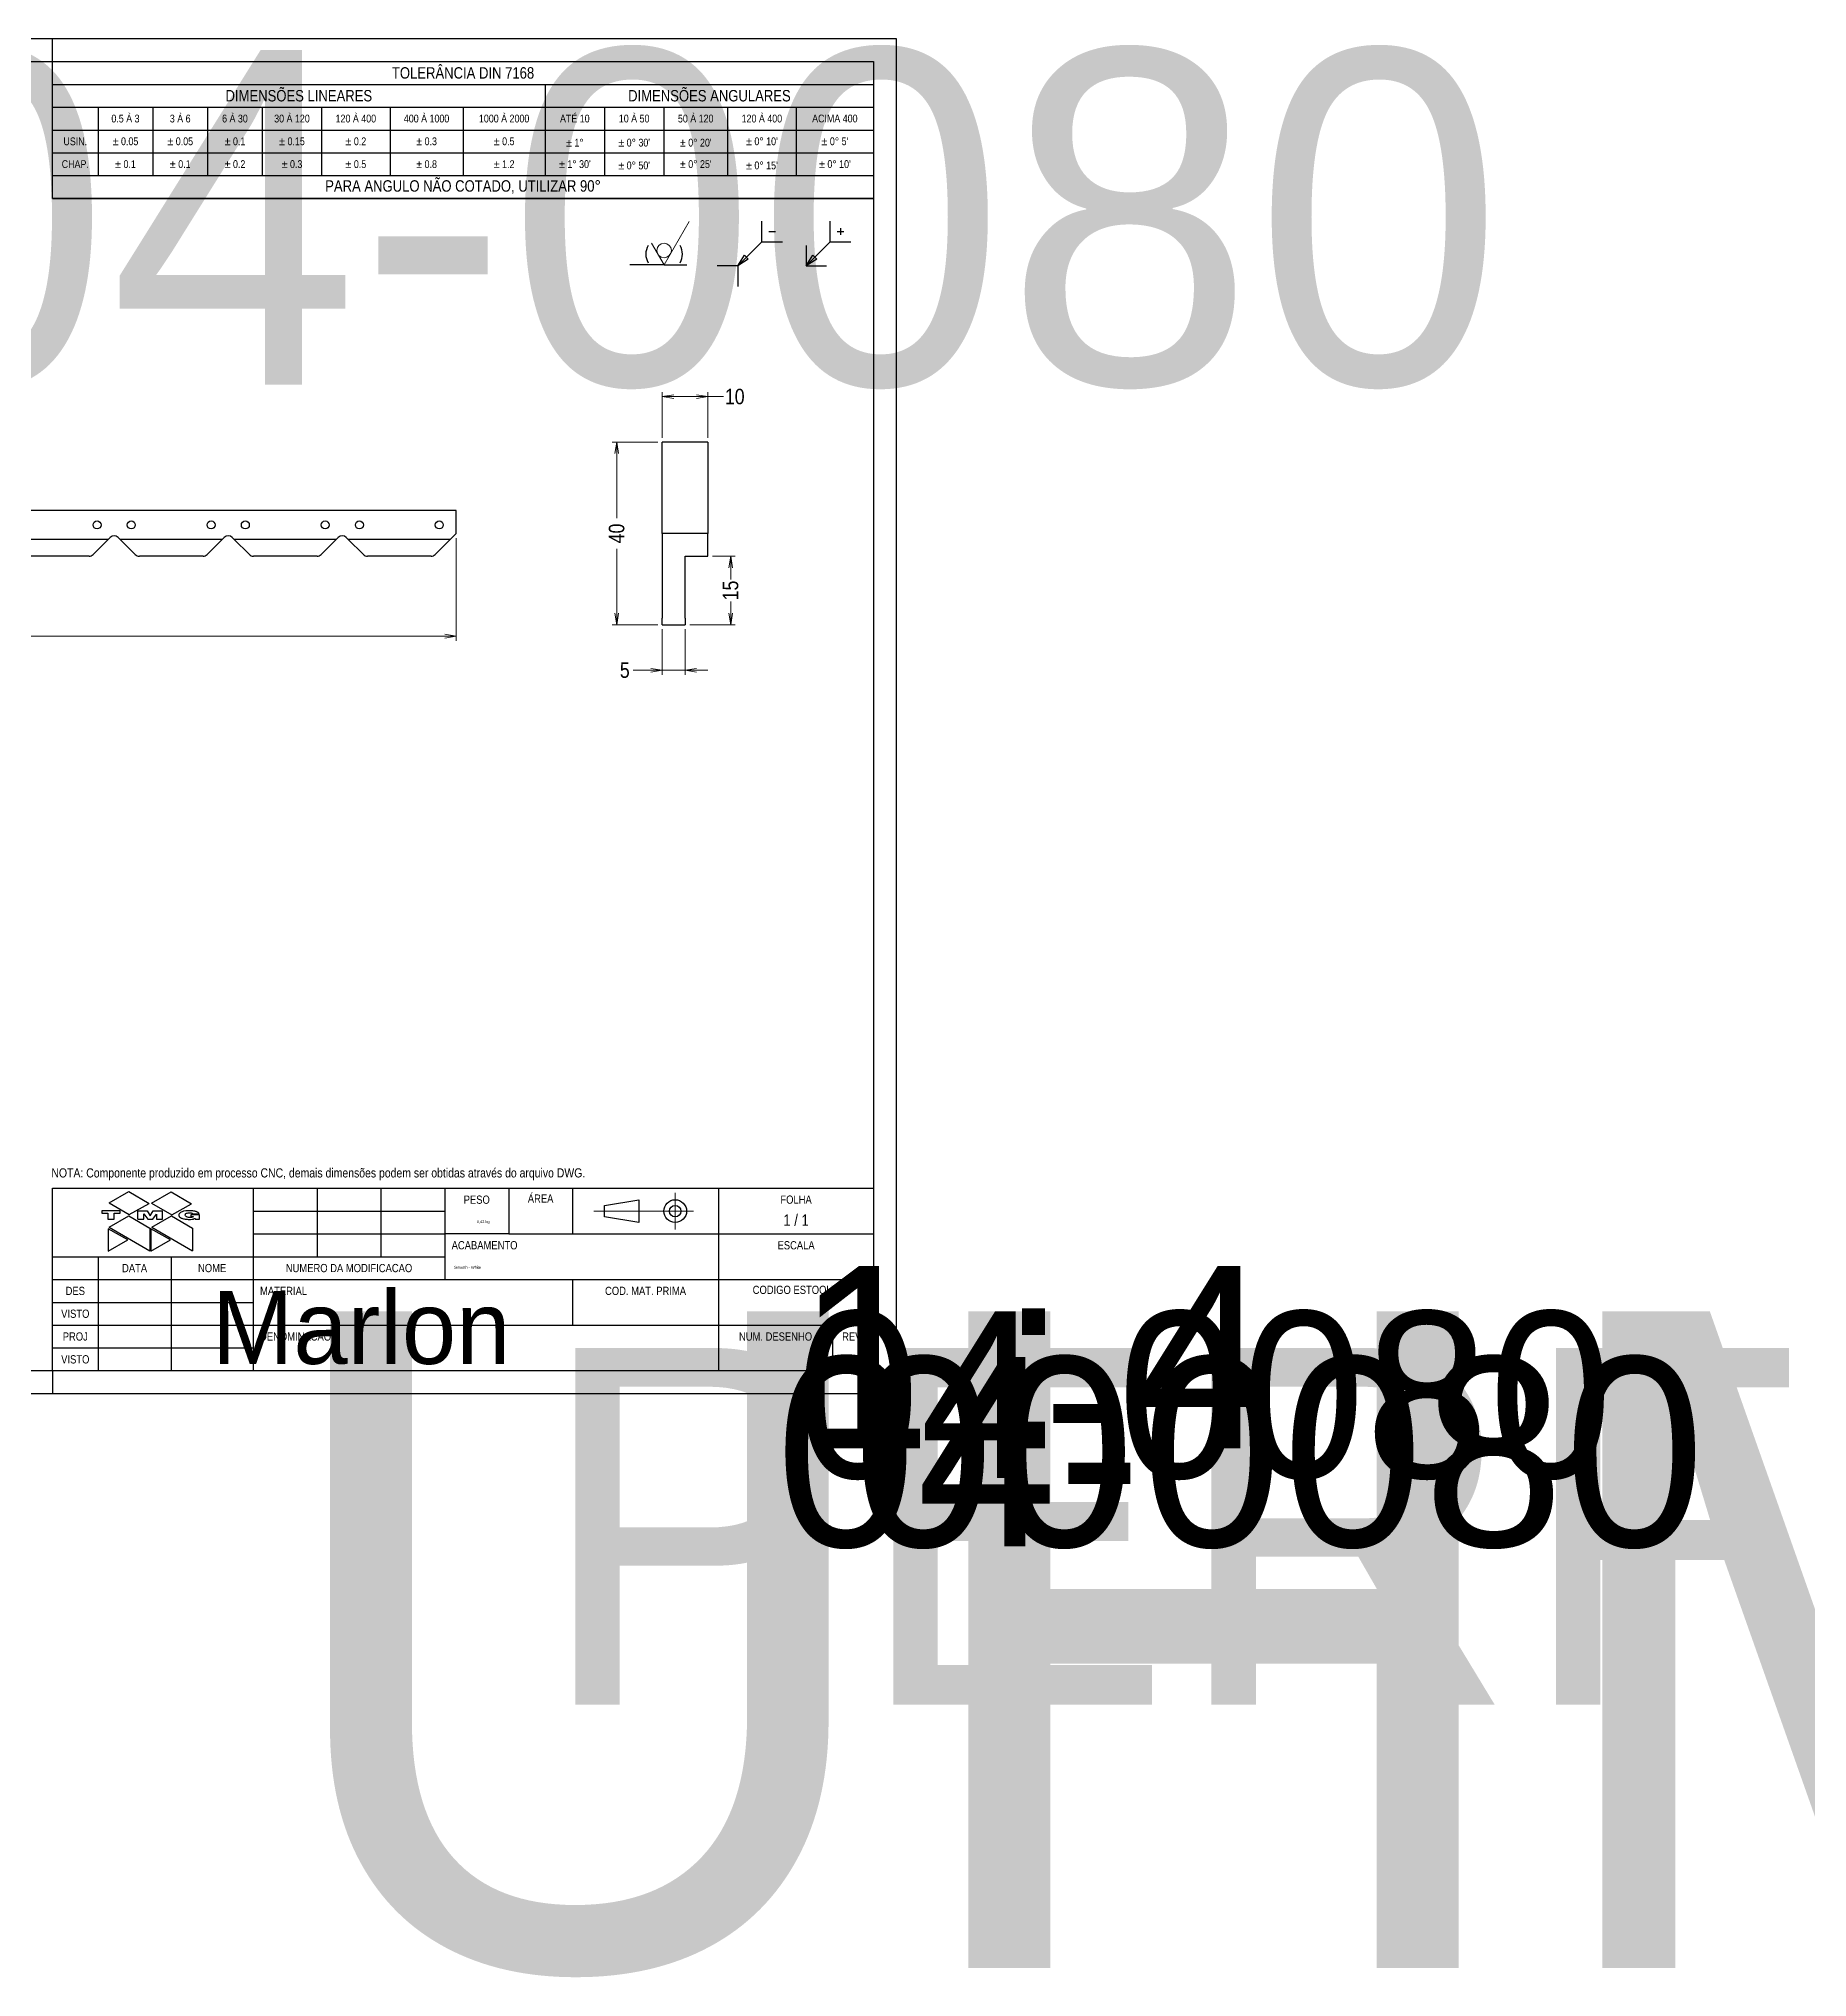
# Model space of a CAD drawing. Header units: millimetres. Extents: x 0 to 9914, y -512 to 1188.
# Drawn here: x 928 to 2479, y -512 to 1188 of the extents above; entities that cross this region are included whole.
import ezdxf
from ezdxf.enums import TextEntityAlignment as Align

# ---------------------------------------------------------------- set-up
doc = ezdxf.new("R2018")
doc.units = ezdxf.units.MM
doc.header["$LTSCALE"] = 4
doc.layers.get('0').update_dxf_attribs({"lineweight": 25})
for name, color, linetype, lineweight in [('TMG - Bordas', 7, 'Continuous', 25), ('TMG - Simbolos', 7, 'Continuous', 25), ('TMG - Título', 7, 'Continuous', 25), ('TMG - Visível', 7, 'Continuous', 25)]:
    doc.layers.add(name, color=color, linetype=linetype, lineweight=lineweight)
for name, color, linetype, lineweight, true_color in [('TMG - Cota', 1, 'Continuous', 18, 0xff0000), ('TMG - Laranja', 7, 'Continuous', 9, 0xf49800), ('TMG - Linha de Centro', 5, 'Continuous', 18, 0x0000ff), ('TMG - Marrom', 7, 'Continuous', 9, 0x716f5f), ('TMG - Simbologia Usinagem', 5, 'Continuous', 18, 0x0000ff)]:
    doc.layers.add(name, color=color, linetype=linetype, lineweight=lineweight, true_color=true_color)
doc.styles.get("Standard").update_dxf_attribs({"font": 'technic_.ttf'})
doc.styles.add('TMG - Cota', font='technic_.ttf')
doc.styles.add('TMG - Lista de Peças', font='technic_.ttf')
doc.styles.add('TMG - Tolerância', font='technic_.ttf')
doc.dimstyles.new('TMG - Cota', dxfattribs={"dimscale": 4, "dimtxt": 3.4, "dimasz": 2.5, "dimexe": 1, "dimexo": 1, "dimgap": 0.8, "dimtad": 0, "dimrnd": 1e-08, "dimtxsty": 'TMG - Cota', "dimblk": 'OPEN', "dimcen": 0.09, "dimdle": 10, "dimclrd": 256, "dimclre": 256, "dimclrt": 256, "dimadec": 0, "dimazin": 0, "dimtfac": 0.470588, "dimtmove": 0, "dimatfit": 3, "dimldrblk": 'Open-1', "dimfxl": 1, "dimtolj": 1, "dimtzin": 0, "dimlwd": -1, "dimlwe": -1, "dimarcsym": 0})

# ---------------------------------------------------------------- blocks, each defined once
blk = doc.blocks.new('Borders BORDA A3')
at = {"layer": 'TMG - Bordas'}
for p, q in [((420, 297), (0, 297)), ((0, 297), (0, 0)), ((130, 292), (130, 297)), ((235, 292), (235, 297)), ((420, 0), (420, 297)), ((130, 5), (130, 0)), ((235, 5), (235, 0)), ((0, 0), (420, 0))]:
    blk.add_line(p, q, dxfattribs=at)
at = {"layer": 'TMG - Bordas', "lineweight": 30}
for p, q in [((25, 292), (415, 292)), ((25, 5), (25, 292)), ((25, 232), (25, 292)), ((235, 292), (415, 292)), ((415, 292), (415, 5)), ((415, 292), (415, 262)), ((415, 5), (25, 5))]:
    blk.add_line(p, q, dxfattribs=at)
at = {"layer": 'TMG - Bordas', "lineweight": 30, "flags": 104}
blk.add_attdef('STOCK_NUMBER', text='', height=4.5, dxfattribs=at).set_placement((192.93, 294.57), align=Align.TOP_CENTER)
at = {"layer": 'TMG - Bordas', "lineweight": 30, "flags": 1}
blk.add_attdef('FILENAME_AND_PATH', text='', height=1.7, rotation=90, dxfattribs=at).set_placement((22.75, 5), align=Align.TOP_CENTER)
blk = doc.blocks.new('Title Blocks LEGENDA TMG A4 A3')
at = {"layer": 'TMG - Bordas', "lineweight": 30}
blk.add_line((151.61, 80.53), (195.61, 80.53), dxfattribs=at)
at = {"layer": 'TMG - Laranja', "color": 30, "linetype": 'Continuous', "lineweight": 30, "true_color": 0xf49800}
for p, q in [((164.01, 92.36), (168.34, 94.82)), ((168.34, 94.82), (172.79, 92.22)), ((173.29, 92.29), (177.63, 94.75)), ((177.63, 94.75), (182.08, 92.16)), ((164.01, 92.36), (168.45, 89.76)), ((164.01, 87.01), (168.34, 89.47)), ((168.34, 89.47), (172.95, 86.79)), ((168.45, 89.76), (172.79, 92.22)), ((173.29, 92.29), (177.74, 89.69)), ((173.36, 87.01), (177.69, 89.47)), ((177.69, 89.47), (182.3, 86.79)), ((177.74, 89.69), (182.08, 92.16)), ((164.01, 87.01), (172.95, 81.81)), ((172.95, 86.79), (172.95, 81.81)), ((173.36, 87.01), (182.3, 81.81)), ((182.3, 86.79), (182.3, 81.81))]:
    blk.add_line(p, q, dxfattribs=at)
at = {"layer": 'TMG - Linha de Centro'}
for p, q in [((288.11, 94.53), (288.11, 86.53)), ((292.11, 90.53), (270.27, 90.53))]:
    blk.add_line(p, q, dxfattribs=at)
at = {"layer": 'TMG - Marrom', "color": 251, "linetype": 'Continuous', "lineweight": 30, "true_color": 0x716f5f}
for p, q in [((162.41, 90.58), (162.41, 90.12)), ((166.47, 90.58), (162.41, 90.58)), ((162.41, 90.12), (163.71, 90.12)), ((163.71, 90.12), (163.71, 88.77)), ((165.15, 88.77), (165.15, 90.09)), ((165.15, 90.09), (166.47, 90.09)), ((166.47, 90.09), (166.47, 90.58)), ((170.32, 88.77), (170.32, 90.58)), ((170.32, 90.58), (172.34, 90.58)), ((171.67, 88.77), (171.67, 89.91)), ((171.67, 89.91), (172.52, 88.77)), ((172.34, 90.58), (173.02, 89.53)), ((173.02, 89.53), (173.7, 90.58)), ((173.62, 88.77), (174.39, 89.87)), ((173.7, 90.58), (175.76, 90.58)), ((174.39, 89.87), (174.39, 88.77)), ((175.76, 88.77), (175.76, 90.58)), ((179.32, 89.76), (179.3, 89.67)), ((179.3, 89.67), (179.32, 89.54)), ((179.39, 89.91), (179.32, 89.76)), ((179.32, 89.54), (179.39, 89.36)), ((179.5, 90.07), (179.39, 89.91)), ((179.39, 89.36), (179.48, 89.25)), ((179.48, 89.25), (179.65, 89.12)), ((179.68, 90.21), (179.5, 90.07)), ((179.83, 90.29), (179.68, 90.21)), ((180.01, 90.38), (179.83, 90.29)), ((180.34, 90.49), (180.01, 90.38)), ((180.83, 90.57), (180.34, 90.49)), ((180.73, 89.72), (180.75, 89.8)), ((180.73, 89.61), (180.73, 89.72)), ((180.75, 89.52), (180.73, 89.61)), ((180.75, 89.8), (180.8, 89.91)), ((180.82, 89.43), (180.75, 89.52)), ((180.8, 89.91), (180.86, 89.98)), ((180.89, 89.36), (180.82, 89.43)), ((181.1, 90.58), (180.83, 90.57)), ((180.86, 89.98), (180.97, 90.07)), ((180.97, 89.3), (180.89, 89.36)), ((180.97, 90.07), (181.11, 90.11)), ((181.08, 89.25), (180.97, 89.3)), ((181.24, 89.21), (181.08, 89.25)), ((181.59, 90.61), (181.1, 90.58)), ((181.11, 90.11), (181.33, 90.16)), ((181.33, 90.16), (181.63, 90.18)), ((181.99, 90.62), (181.59, 90.61)), ((181.63, 90.18), (181.9, 90.18)), ((181.9, 90.18), (182.01, 90.16)), ((181.92, 89.74), (181.92, 89.36)), ((183.81, 89.74), (181.92, 89.74)), ((181.92, 89.36), (182.54, 89.36)), ((182.18, 90.6), (181.99, 90.62)), ((182.01, 90.16), (182.12, 90.11)), ((182.12, 90.11), (182.21, 90.08)), ((182.38, 90.57), (182.18, 90.6)), ((182.21, 90.08), (182.32, 90)), ((182.32, 90), (182.38, 89.91)), ((182.45, 89.28), (182.36, 89.23)), ((182.58, 90.55), (182.38, 90.57)), ((182.38, 89.91), (183.75, 89.91)), ((182.54, 89.36), (182.45, 89.28)), ((182.69, 90.53), (182.58, 90.55)), ((182.82, 90.51), (182.69, 90.53)), ((182.95, 90.46), (182.82, 90.51)), ((183.04, 90.44), (182.95, 90.46)), ((183.13, 90.42), (183.04, 90.44)), ((183.24, 90.38), (183.13, 90.42)), ((183.33, 90.33), (183.24, 90.38)), ((183.42, 90.29), (183.33, 90.33)), ((183.48, 90.25), (183.42, 90.29)), ((183.55, 90.2), (183.48, 90.25)), ((183.64, 90.13), (183.55, 90.2)), ((183.68, 90.07), (183.64, 90.13)), ((183.72, 90), (183.68, 90.07)), ((183.75, 89.96), (183.72, 90)), ((183.75, 89.91), (183.75, 89.96)), ((183.81, 88.77), (183.81, 89.74)), ((163.71, 88.77), (165.15, 88.77)), ((163.83, 86.68), (163.83, 81.73)), ((168.12, 84.26), (163.83, 86.68)), ((170.32, 88.77), (171.67, 88.77)), ((172.52, 88.77), (173.62, 88.77)), ((173.18, 86.68), (173.18, 81.73)), ((177.47, 84.26), (173.18, 86.68)), ((174.39, 88.77), (175.76, 88.77)), ((179.65, 89.12), (179.85, 89.01)), ((179.85, 89.01), (179.96, 88.97)), ((179.96, 88.97), (180.12, 88.92)), ((180.12, 88.92), (180.31, 88.86)), ((180.31, 88.86), (180.49, 88.81)), ((180.49, 88.81), (180.69, 88.79)), ((180.69, 88.79), (180.84, 88.77)), ((180.84, 88.77), (181.11, 88.75)), ((181.11, 88.75), (181.33, 88.73)), ((181.46, 89.17), (181.24, 89.21)), ((181.33, 88.73), (181.41, 88.73)), ((181.41, 88.73), (181.63, 88.73)), ((181.68, 89.14), (181.46, 89.17)), ((181.63, 88.73), (181.85, 88.73)), ((181.81, 89.14), (181.68, 89.14)), ((181.94, 89.14), (181.81, 89.14)), ((181.85, 88.73), (182.21, 88.77)), ((182.1, 89.17), (181.94, 89.14)), ((182.23, 89.19), (182.1, 89.17)), ((182.21, 88.77), (182.43, 88.79)), ((182.36, 89.23), (182.23, 89.19)), ((182.43, 88.79), (182.69, 88.88)), ((182.69, 88.88), (182.87, 88.95)), ((182.87, 88.95), (182.89, 88.77)), ((182.89, 88.77), (183.81, 88.77)), ((163.83, 81.73), (168.12, 84.26)), ((173.18, 81.73), (177.47, 84.26))]:
    blk.add_line(p, q, dxfattribs=at)
at = {"layer": 'TMG - Simbolos', "lineweight": 30}
for p, q in [((151.61, 95.53), (331.61, 95.53)), ((151.61, 55.53), (151.61, 95.53)), ((195.61, 95.53), (195.61, 55.53)), ((209.61, 95.53), (209.61, 80.53)), ((223.61, 95.53), (223.61, 80.53)), ((237.61, 95.53), (237.61, 80.53)), ((265.61, 95.53), (265.61, 85.53)), ((297.61, 95.53), (297.61, 55.53)), ((331.61, 95.53), (331.61, 55.53)), ((195.61, 90.53), (237.61, 90.53)), ((161.61, 80.53), (161.61, 55.53)), ((177.61, 80.53), (177.61, 55.53)), ((195.61, 80.53), (237.61, 80.53)), ((151.61, 75.53), (195.61, 75.53)), ((195.61, 75.53), (331.61, 75.53)), ((265.61, 75.53), (265.61, 65.53)), ((151.61, 70.53), (195.61, 70.53)), ((151.61, 65.53), (195.61, 65.53)), ((195.61, 65.53), (331.61, 65.53)), ((151.61, 60.53), (195.61, 60.53)), ((331.61, 55.53), (151.61, 55.53))]:
    blk.add_line(p, q, dxfattribs=at)
at = {"layer": 'TMG - Simbolos'}
for p, q in [((251.61, 95.53), (251.61, 85.53)), ((272.61, 91.78), (280.11, 93.03)), ((272.61, 89.28), (272.61, 91.78)), ((280.11, 88.03), (272.61, 89.28)), ((280.11, 93.03), (280.11, 88.03)), ((195.61, 85.53), (237.61, 85.53)), ((251.61, 85.53), (237.61, 85.53)), ((251.61, 85.53), (265.61, 85.53)), ((265.61, 85.53), (331.61, 85.53)), ((237.61, 80.53), (237.61, 75.53)), ((322.61, 65.53), (322.61, 55.53))]:
    blk.add_line(p, q, dxfattribs=at)
at = {"layer": 'TMG - Simbolos', "color": 7}
blk.add_line((331.61, 55.53), (336.61, 50.53), dxfattribs=at)
at = {"layer": 'TMG - Simbolos'}
for radius in [2.5, 1.25]:
    blk.add_circle((288.11, 90.53), radius, dxfattribs=at)
at = {"layer": 'TMG - Simbolos', "char_height": 1.8, "style": 'TMG - Tolerância'}
for s, insert, attachment_point in [('\\fTechnic|b0|i0;\\H1.8000;PESO', (244.61, 93.03), 5), ('\\fTechnic|b0|i0;\\H1.8000;ÁREA', (258.61, 93.28), 5), ('\\fTechnic|b0|i0;\\H1.8000;FOLHA', (314.61, 93.04), 5), ('\\fTechnic|b0|i0;\\H1.8000;ACABAMENTO', (239.11, 83.04), 4), ('\\fTechnic|b0|i0;\\H1.8000;ESCALA', (314.61, 83.03), 5), ('\\fTechnic|b0|i0;\\H1.8000;DATA', (169.61, 78.04), 5), ('\\fTechnic|b0|i0;\\H1.8000;NOME', (186.61, 78.04), 5), ('\\fTechnic|b0|i0;\\H1.8000;NUMERO DA MODIFICACAO', (216.61, 78.04), 5), ('\\fTechnic|b0|i0;\\H1.8000;COD. MAT. PRIMA', (281.61, 73.04), 5), ('\\fTechnic|b0|i0;\\H1.8000;CODIGO ESTOQUE', (314.61, 73.03), 5), ('\\fTechnic|b0|i0;\\H1.8000;VISTO', (156.61, 68.03), 5), ('\\fTechnic|b0|i0;\\H1.8000;DENOMINACAO', (197.11, 63.04), 4), ('\\fTechnic|b0|i0;\\H1.8000;NUM. DESENHO', (310.11, 63.03), 5), ('\\fTechnic|b0|i0;\\H1.8000;REV.', (327.11, 63.05), 5)]:
    blk.add_mtext(s, dxfattribs=dict(at, insert=insert, attachment_point=attachment_point))
at = {"layer": 'TMG - Simbolos', "style": 'TMG - Tolerância'}
for s, insert, char_height, width, attachment_point in [('\\fTechnic|b0|i0;\\H2.5000;1 / 1', (314.61, 88.55), 2.5, 40.009, 5), ('\\fTechnic|b0|i0;\\H1.8000;DES', (156.61, 73.03), 1.8, 6.6594, 5), ('\\fTechnic|b0|i0;\\H1.8000;MATERIAL', (197.11, 73.04), 1.8, 12.5739, 4), ('\\fTechnic|b0|i0;\\H1.8000;PROJ', (156.61, 63.04), 1.8, 6.6594, 5), ('\\fTechnic|b0|i0;\\H1.8000;VISTO', (156.61, 58.03), 1.8, 7.058, 5)]:
    blk.add_mtext(s, dxfattribs=dict(at, insert=insert, char_height=char_height, width=width, attachment_point=attachment_point))
at = {"layer": 'TMG - Simbolos', "lineweight": 30, "flags": 104}
for tag, height, p in [('RLM_3', 1.8, (202.61, 93.03)), ('RLM_6', 1.8, (216.61, 93.03)), ('RLM_9', 1.8, (230.61, 93.03)), ('RLM_2', 1.8, (202.61, 88.03)), ('RLM_5', 1.8, (216.61, 88.03)), ('RLM_8', 1.8, (230.61, 88.03)), ('MASS\\P2;', 2.5, (244.61, 88.53)), ('ÁREA', 2.5, (258.61, 88.53)), ('RLM_1', 1.8, (202.61, 83.03)), ('RLM_4', 1.8, (216.61, 83.03)), ('RLM_7', 1.8, (230.61, 83.03)), ('ACABAMENTO', 2.5, (239.61, 78.53)), ('APPEARANCE', 2.5, (239.61, 78.53)), ('Initial_View_Scale', 2.5, (314.61, 78.53)), ('CHECKED_DATE', 1.8, (169.61, 73.03)), ('DESIGNER', 1.8, (186.61, 73.03)), ('MATERIAL', 2.5, (197.61, 68.53)), ('MATERIAL', 2.5, (197.61, 68.53)), ('STOCK_NUMBER', 2.5, (314.61, 68.53)), ('ENG_APPROVAL_DATE', 1.8, (169.61, 63.03)), ('PROJECT', 1.8, (186.61, 63.03)), ('DESCRIPTION', 2.5, (257.61, 60.53)), ('PART_NUMBER', 2.5, (310.11, 58.53)), ('REVISION_NUMBER', 2.5, (327.11, 58.53))]:
    blk.add_attdef(tag, text='', height=height, dxfattribs=at).set_placement(p, align=Align.TOP_CENTER)
blk = doc.blocks.new('TMG.Rebarba')
at = {"layer": 'TMG - Simbolos'}
for p, q in [((-4.85, 2.65), (-4.85, 7.15)), ((-3.35, 4.9), (-1.85, 4.9)), ((10.15, 2.65), (10.15, 7.15)), ((11.65, 4.9), (13.15, 4.9)), ((12.4, 5.65), (12.4, 4.15)), ((-10.15, -2.65), (-4.85, 2.65)), ((-4.85, 2.65), (-0.35, 2.65)), ((4.85, -2.65), (10.15, 2.65)), ((4.85, 1.85), (4.85, -2.65)), ((10.15, 2.65), (14.65, 2.65)), ((-10.15, -2.65), (-14.65, -2.65)), ((-10.15, -2.65), (-8.67, -0.32)), ((-7.82, -1.17), (-10.15, -2.65)), ((-10.15, -2.65), (-10.15, -7.15)), ((-8.67, -0.32), (-7.82, -1.17)), ((4.85, -2.65), (6.33, -0.32)), ((7.18, -1.17), (4.85, -2.65)), ((4.85, -2.65), (9.35, -2.65)), ((6.33, -0.32), (7.18, -1.17))]:
    blk.add_line(p, q, dxfattribs=at)
blk = doc.blocks.new('Tolerâncias DIN 7168')
at = {"layer": 'TMG - Simbolos', "lineweight": 30}
for p, q in [((-180, -30), (-180, 0)), ((-180, -5), (0, -5)), ((-72, -5), (-72, -25)), ((-180, -10), (0, -10)), ((-170, -10), (-170, -25)), ((-158, -10), (-158, -25)), ((-146, -10), (-146, -25)), ((-134, -10), (-134, -25)), ((-121, -10), (-121, -25)), ((-106, -10), (-106, -25)), ((-90, -10), (-90, -25)), ((-59, -10), (-59, -25)), ((-46, -10), (-46, -25)), ((-32, -10), (-32, -25)), ((-17, -10), (-17, -25)), ((-180, -15), (0, -15)), ((-180, -20), (0, -20)), ((-180, -25), (0, -25)), ((-180, -30), (0, -30)), ((0, -30), (-180, -30))]:
    blk.add_line(p, q, dxfattribs=at)
at = {"layer": 'TMG - Simbolos'}
for p, q in [((-180, 0), (0, 0)), ((0, 0), (0, -30))]:
    blk.add_line(p, q, dxfattribs=at)
at = {"layer": 'TMG - Simbolos', "attachment_point": 5, "style": 'TMG - Tolerância'}
for s, insert, char_height in [('\\fTechnic|b0|i0;\\H2.5000;TOLERÂNCIA DIN 7168', (-90, -2.5), 2.5), ('\\fTechnic|b0|i0;\\H2.5000;DIMENSÕES LINEARES', (-126, -7.5), 2.5), ('\\fTechnic|b0|i0;\\H2.5000;DIMENSÕES ANGULARES', (-36, -7.5), 2.5), ('\\fTechnic|b0|i0;\\H1.7000;0.5 À 3', (-164, -12.5), 1.7), ('\\fTechnic|b0|i0;\\H1.7000;3 À 6', (-152, -12.5), 1.7), ('\\fTechnic|b0|i0;\\H1.7000;6 À 30', (-140, -12.5), 1.7), ('\\fTechnic|b0|i0;\\H1.7000;30 À 120', (-127.5, -12.5), 1.7), ('\\fTechnic|b0|i0;\\H1.7000;120 À 400', (-113.5, -12.5), 1.7), ('\\fTechnic|b0|i0;\\H1.7000;400 À 1000', (-98, -12.5), 1.7), ('\\fTechnic|b0|i0;\\H1.7000;1000 À 2000', (-81, -12.5), 1.7), ('\\fTechnic|b0|i0;\\H1.7000;ATÉ 10', (-65.5, -12.5), 1.7), ('\\fTechnic|b0|i0;\\H1.7000;10 À 50', (-52.5, -12.5), 1.7), ('\\fTechnic|b0|i0;\\H1.7000;50 À 120', (-39, -12.5), 1.7), ('\\fTechnic|b0|i0;\\H1.7000;120 À 400', (-24.5, -12.5), 1.7), ('\\fTechnic|b0|i0;\\H1.7000;ACIMA 400', (-8.5, -12.49), 1.7), ('\\fTechnic|b0|i0;\\H1.7000;USIN.', (-175, -17.5), 1.7), ('\\fTechnic|b0|i0;\\H1.7000;± 0.05', (-164, -17.49), 1.7), ('\\fTechnic|b0|i0;\\H1.7000;± 0.05', (-152, -17.49), 1.7), ('\\fTechnic|b0|i0;\\H1.7000;± 0.1', (-140, -17.49), 1.7), ('\\fTechnic|b0|i0;\\H1.7000;± 0.15', (-127.5, -17.49), 1.7), ('\\fTechnic|b0|i0;\\H1.7000;± 0.2', (-113.5, -17.49), 1.7), ('\\fTechnic|b0|i0;\\H1.7000;± 0.3', (-98, -17.49), 1.7), ('\\fTechnic|b0|i0;\\H1.7000;± 0.5', (-81, -17.49), 1.7), ('\\fTechnic|b0|i0;\\H1.7000;± 1°\\fTechnic|b0|i0;\\H1.6000;\\P', (-65.5, -17.78), 1.7), ("\\fTechnic|b0|i0;\\H1.7000;± 0° 30'\\fTechnic|b0|i0;\\H1.6000;\\P", (-52.5, -17.78), 1.7), ("\\fTechnic|b0|i0;\\H1.7000;± 0° 20'\\fTechnic|b0|i0;\\H1.6000;\\P", (-39, -17.78), 1.7), ("\\fTechnic|b0|i0;\\H1.7000;± 0° 10'", (-24.5, -17.49), 1.7), ("\\fTechnic|b0|i0;\\H1.7000;± 0° 5'", (-8.5, -17.49), 1.7), ('\\fTechnic|b0|i0;\\H1.7000;CHAP.', (-175, -22.49), 1.7), ('\\fTechnic|b0|i0;\\H1.7000;± 0.1', (-164, -22.49), 1.7), ('\\fTechnic|b0|i0;\\H1.7000;± 0.1', (-152, -22.49), 1.7), ('\\fTechnic|b0|i0;\\H1.7000;± 0.2', (-140, -22.49), 1.7), ('\\fTechnic|b0|i0;\\H1.7000;± 0.3', (-127.5, -22.49), 1.7), ('\\fTechnic|b0|i0;\\H2.5000;PARA ANGULO NÃO COTADO, UTILIZAR 90°', (-90, -27.5), 2.5), ('\\fTechnic|b0|i0;\\H1.7000;± 0.5', (-113.5, -22.49), 1.7), ('\\fTechnic|b0|i0;\\H1.7000;± 0.8', (-98, -22.5), 1.7), ('\\fTechnic|b0|i0;\\H1.7000;± 1.2', (-81, -22.49), 1.7), ("\\fTechnic|b0|i0;\\H1.7000;± 1° 30'", (-65.5, -22.49), 1.7), ("\\fTechnic|b0|i0;\\H1.7000;± 0° 50'\\fTechnic|b0|i0;\\H1.6000;\\P", (-52.5, -22.78), 1.7), ("\\fTechnic|b0|i0;\\H1.7000;± 0° 25'", (-39, -22.49), 1.7), ("\\fTechnic|b0|i0;\\H1.7000;± 0° 15'\\fTechnic|b0|i0;\\H1.6000;\\P", (-24.5, -22.78), 1.7), ("\\fTechnic|b0|i0;\\H1.7000;± 0° 10'", (-8.5, -22.49), 1.7)]:
    blk.add_mtext(s, dxfattribs=dict(at, insert=insert, char_height=char_height))
blk = doc.blocks.new('(U.P.)')
at = {"layer": 'TMG - Simbologia Usinagem', "lineweight": 18}
for p, q in [((13, 9.53), (7.5, 0)), ((7.5, 0), (4.75, 4.76))]:
    blk.add_line(p, q, dxfattribs=at)
at = {"layer": 'TMG - Simbologia Usinagem'}
blk.add_circle((7.5, 3.18), 1.59, dxfattribs=at)
at = {"layer": 'TMG - Título'}
for q in [(0, 0), (12.5, 0)]:
    blk.add_line((7.5, 0), q, dxfattribs=at)
for start, end in [(151.9454, 208.0546), (331.9454, 28.0546)]:
    blk.add_arc((7.5, 2.38), 4, start, end, dxfattribs=at)
blk = doc.blocks.new('_Open')
at = {"color": 0, "linetype": 'ByBlock', "lineweight": -2}
for p, q in [((-1, 0.17), (0, 0)), ((-1, -0.17), (0, 0)), ((0, 0), (-1, 0))]:
    blk.add_line(p, q, dxfattribs=at)
blk = doc.blocks.new('*D28')
at = {"layer": 'Defpoints', "color": 0, "transparency": 16777216}
for p in [(1474.7, 874.2), (1474.7, 834.2), (1514.7, 834.2)]:
    blk.add_point(p, dxfattribs=at)
at = {"layer": 'TMG - Cota', "transparency": 16777216}
for p, q in [((1474.7, 838.2), (1474.7, 878.2)), ((1484.7, 874.2), (1504.7, 874.2)), ((1514.7, 838.2), (1514.7, 878.2)), ((1514.7, 874.2), (1528.4, 874.2))]:
    blk.add_line(p, q, dxfattribs=at)
at = {"layer": 'TMG - Cota', "transparency": 16777216, "xscale": 10, "yscale": 10, "zscale": 10, "rotation": 180}
blk.add_blockref('_Open', (1474.7, 874.2), dxfattribs=at)
at = {"layer": 'TMG - Cota', "transparency": 16777216, "xscale": 10, "yscale": 10, "zscale": 10}
blk.add_blockref('_Open', (1514.7, 874.2), dxfattribs=at)
at = {"layer": 'TMG - Cota', "transparency": 16777216, "insert": (1538.2, 881.1), "char_height": 13.6, "attachment_point": 2, "style": 'TMG - Cota'}
blk.add_mtext('\\A1;10', dxfattribs=at)
blk = doc.blocks.new('Open-1')
at = {"color": 0}
for p, q in [((0, 0), (-1, 0.25)), ((-1, 0), (0, 0)), ((-1, -0.25), (0, 0))]:
    blk.add_line(p, q, dxfattribs=at)
blk = doc.blocks.new('*D29')
at = {"layer": 'Defpoints', "color": 0, "transparency": 16777216}
for p in [(1474.7, 834.2), (1434.7, 674.2), (1474.7, 674.2)]:
    blk.add_point(p, dxfattribs=at)
at = {"layer": 'TMG - Cota', "transparency": 16777216}
for p, q in [((1470.7, 834.2), (1430.7, 834.2)), ((1434.7, 824.2), (1434.7, 767.7)), ((1434.7, 684.2), (1434.7, 740.7)), ((1470.7, 674.2), (1430.7, 674.2))]:
    blk.add_line(p, q, dxfattribs=at)
at = {"layer": 'TMG - Cota', "transparency": 16777216, "xscale": 10, "yscale": 10, "zscale": 10}
for p, rotation in [((1434.7, 834.2), 90), ((1434.7, 674.2), 270)]:
    blk.add_blockref('_Open', p, dxfattribs=dict(at, rotation=rotation))
at = {"layer": 'TMG - Cota', "transparency": 16777216, "insert": (1427.8, 754.2), "char_height": 13.6, "attachment_point": 2, "rotation": 90, "style": 'TMG - Cota'}
blk.add_mtext('\\A1;40', dxfattribs=at)
blk = doc.blocks.new('*D30')
at = {"layer": 'Defpoints', "color": 0, "transparency": 16777216}
for p in [(1514.7, 734.2), (1494.7, 674.2), (1534.7, 674.2)]:
    blk.add_point(p, dxfattribs=at)
at = {"layer": 'TMG - Cota', "transparency": 16777216}
for p, q in [((1518.7, 734.2), (1538.7, 734.2)), ((1534.7, 724.2), (1534.7, 713.9)), ((1534.7, 684.2), (1534.7, 694.5)), ((1498.7, 674.2), (1538.7, 674.2))]:
    blk.add_line(p, q, dxfattribs=at)
at = {"layer": 'TMG - Cota', "transparency": 16777216, "xscale": 10, "yscale": 10, "zscale": 10}
for p, rotation in [((1534.7, 734.2), 90), ((1534.7, 674.2), 270)]:
    blk.add_blockref('_Open', p, dxfattribs=dict(at, rotation=rotation))
at = {"layer": 'TMG - Cota', "transparency": 16777216, "insert": (1527.7, 704.2), "char_height": 13.6, "attachment_point": 2, "rotation": 90, "style": 'TMG - Cota'}
blk.add_mtext('\\A1;15', dxfattribs=at)
blk = doc.blocks.new('*D31')
at = {"layer": 'Defpoints', "color": 0, "transparency": 16777216}
for p in [(1474.7, 674.2), (1494.7, 674.2), (1494.7, 634.2)]:
    blk.add_point(p, dxfattribs=at)
at = {"layer": 'TMG - Cota', "transparency": 16777216}
for p, q in [((1474.7, 670.2), (1474.7, 630.2)), ((1494.7, 670.2), (1494.7, 630.2)), ((1464.7, 634.2), (1449.2, 634.2)), ((1494.7, 634.2), (1474.7, 634.2)), ((1504.7, 634.2), (1514.7, 634.2))]:
    blk.add_line(p, q, dxfattribs=at)
at = {"layer": 'TMG - Cota', "transparency": 16777216, "xscale": 10, "yscale": 10, "zscale": 10}
blk.add_blockref('_Open', (1474.7, 634.2), dxfattribs=at)
at = {"layer": 'TMG - Cota', "transparency": 16777216, "xscale": 10, "yscale": 10, "zscale": 10, "rotation": 180}
blk.add_blockref('_Open', (1494.7, 634.2), dxfattribs=at)
at = {"layer": 'TMG - Cota', "transparency": 16777216, "insert": (1441.8, 641.2), "char_height": 13.6, "attachment_point": 2, "style": 'TMG - Cota'}
blk.add_mtext('\\A1;5', dxfattribs=at)
blk = doc.blocks.new('*D33')
at = {"layer": 'Defpoints', "color": 0, "transparency": 16777216}
for p in [(294.1, 754.2), (1294.1, 754.2), (1294.1, 664.1)]:
    blk.add_point(p, dxfattribs=at)
at = {"layer": 'TMG - Cota', "transparency": 16777216}
for p, q in [((294.1, 750.2), (294.1, 660.1)), ((1294.1, 750.2), (1294.1, 660.1)), ((304.1, 664.1), (773.5, 664.1)), ((1284.1, 664.1), (814.7, 664.1))]:
    blk.add_line(p, q, dxfattribs=at)
at = {"layer": 'TMG - Cota', "transparency": 16777216, "xscale": 10, "yscale": 10, "zscale": 10, "rotation": 180}
blk.add_blockref('_Open', (294.1, 664.1), dxfattribs=at)
at = {"layer": 'TMG - Cota', "transparency": 16777216, "xscale": 10, "yscale": 10, "zscale": 10}
blk.add_blockref('_Open', (1294.1, 664.1), dxfattribs=at)
at = {"layer": 'TMG - Cota', "transparency": 16777216, "insert": (794.1, 671), "char_height": 13.6, "attachment_point": 2, "style": 'TMG - Cota'}
blk.add_mtext('\\A1;1000', dxfattribs=at)

msp = doc.modelspace()

# ---------------------------------------------------------------- linework, layer by layer
at = {"layer": 'TMG - Visível'}
for p, q in [((1514.707, 834.215), (1474.707, 834.215)), ((1474.707, 754.215), (1474.707, 834.215)), ((1514.707, 834.215), (1514.707, 754.215)), ((1294.108, 774.215), (294.108, 774.215)), ((1294.108, 754.215), (1294.108, 774.215)), ((899.108, 749.215), (989.108, 749.215)), ((989.108, 749.215), (975.572, 735.679)), ((990.572, 750.679), (989.108, 749.215)), ((999.108, 749.215), (997.644, 750.679)), ((1012.644, 735.679), (999.108, 749.215)), ((999.108, 749.215), (1089.108, 749.215)), ((1089.108, 749.215), (1075.572, 735.679)), ((1090.572, 750.679), (1089.108, 749.215)), ((1099.108, 749.215), (1097.644, 750.679)), ((1112.644, 735.679), (1099.108, 749.215)), ((1099.108, 749.215), (1189.108, 749.215)), ((1189.108, 749.215), (1175.572, 735.679)), ((1190.572, 750.679), (1189.108, 749.215)), ((1199.108, 749.215), (1197.644, 750.679)), ((1212.644, 735.679), (1199.108, 749.215)), ((1199.108, 749.215), (1289.108, 749.215)), ((1289.108, 749.215), (1275.572, 735.679)), ((1294.108, 754.215), (1289.108, 749.215)), ((1514.707, 754.215), (1474.707, 754.215)), ((1474.707, 754.215), (1474.707, 680.072)), ((1514.707, 734.215), (1514.707, 754.215)), ((972.037, 734.215), (916.179, 734.215)), ((1072.037, 734.215), (1016.179, 734.215)), ((1172.037, 734.215), (1116.179, 734.215)), ((1272.037, 734.215), (1216.179, 734.215)), ((1494.707, 680.072), (1494.707, 734.215)), ((1494.707, 734.215), (1514.707, 734.215)), ((1474.707, 674.215), (1474.707, 680.072)), ((1494.707, 680.072), (1494.707, 674.215)), ((1474.707, 674.215), (1494.707, 674.215))]:
    msp.add_line(p, q, dxfattribs=at)
for centre in [(979.108, 761.715), (1009.108, 761.715), (1079.108, 761.715), (1109.108, 761.715), (1179.108, 761.715), (1209.108, 761.715), (1279.108, 761.715)]:
    msp.add_circle(centre, 3.5, dxfattribs=at)
for centre, start, end in [((994.108, 747.144), 45, 135), ((1094.108, 747.144), 45, 135), ((1194.108, 747.144), 45, 135), ((972.037, 739.215), 270, 315), ((1016.179, 739.215), 225, 270), ((1072.037, 739.215), 270, 315), ((1116.179, 739.215), 225, 270), ((1172.037, 739.215), 270, 315), ((1216.179, 739.215), 225, 270), ((1272.037, 739.215), 270, 315)]:
    msp.add_arc(centre, 5, start, end, dxfattribs=at)

# ---------------------------------------------------------------- block references
ref = msp.add_blockref('Borders BORDA A3', (0, 0), dxfattribs=dict(xscale=4, yscale=4, zscale=4))
lines = msp.add_mtext('04-0080', dxfattribs={"layer": 'TMG - Bordas', "insert": (771.739, 1178.28), "char_height": 293.4744, "attachment_point": 1})
ref.add_attrib('STOCK_NUMBER', '', (771.739, 1178.28), dxfattribs={"flags": 104}).embed_mtext(lines)
at = {"xscale": 4, "yscale": 4, "zscale": 4}
for name, p in [('Tolerâncias DIN 7168', (1660, 1168)), ('(U.P.)', (1446.29, 989.631)), ('TMG.Rebarba', (1581.394, 999.448))]:
    msp.add_blockref(name, p, dxfattribs=at)
ref = msp.add_blockref('Title Blocks LEGENDA TMG A4 A3', (333.567, -202.136), dxfattribs=dict(xscale=4, yscale=4, zscale=4))
lines = msp.add_mtext('04-0080', dxfattribs={"layer": 'TMG - Simbolos', "insert": (1574, 32), "char_height": 166.0434, "attachment_point": 1})
ref.add_attrib('PART_NUMBER', '', (1574, 32), dxfattribs={"flags": 104}).embed_mtext(lines)
lines = msp.add_mtext('04-0080', dxfattribs={"layer": 'TMG - Simbolos', "insert": (1592, 72), "char_height": 145.8834, "attachment_point": 1})
ref.add_attrib('STOCK_NUMBER', '', (1592, 72), dxfattribs={"flags": 104}).embed_mtext(lines)
lines = msp.add_mtext('1 : 4', dxfattribs={"layer": 'TMG - Simbolos', "insert": (1592, 112), "char_height": 160.0359, "attachment_point": 1})
ref.add_attrib('Initial_View_Scale', '', (1592, 112), dxfattribs={"flags": 104}).embed_mtext(lines)
lines = msp.add_mtext('UHMW-PE', dxfattribs={"layer": 'TMG - Simbolos', "insert": (1124, 72), "char_height": 575.6175, "attachment_point": 1})
ref.add_attrib('MATERIAL', '', (1124, 72), dxfattribs={"flags": 104}).embed_mtext(lines)
lines = msp.add_mtext('PERFIL UHMW GUIA CORREIA - TDP LONA', dxfattribs={"layer": 'TMG - Simbolos', "insert": (1364, 40), "char_height": 312.75406, "attachment_point": 1})
ref.add_attrib('DESCRIPTION', '', (1364, 40), dxfattribs={"flags": 104}).embed_mtext(lines)
lines = msp.add_mtext('Marlon', dxfattribs={"layer": 'TMG - Simbolos', "insert": (1080, 90), "char_height": 63.9946, "attachment_point": 1})
ref.add_attrib('DESIGNER', '', (1080, 90), dxfattribs={"flags": 104}).embed_mtext(lines)
lines = msp.add_mtext('00', dxfattribs={"layer": 'TMG - Simbolos', "insert": (1642, 32), "char_height": 166.0434, "attachment_point": 1})
ref.add_attrib('REVISION_NUMBER', '', (1642, 32), dxfattribs={"flags": 104}).embed_mtext(lines)
lines = msp.add_mtext('0,42 kg', dxfattribs={"layer": 'TMG - Simbolos', "insert": (1312, 152), "char_height": 2.5, "attachment_point": 1})
ref.add_attrib('MASS\\P2;', '', (1312, 152), dxfattribs={"flags": 104}).embed_mtext(lines)
lines = msp.add_mtext('Smooth - White', dxfattribs={"layer": 'TMG - Simbolos', "insert": (1292, 112), "char_height": 2.5, "attachment_point": 1})
ref.add_attrib('APPEARANCE', '', (1292, 112), dxfattribs={"flags": 104}).embed_mtext(lines)

# ---------------------------------------------------------------- texts
at = {"layer": 'TMG - Simbolos', "insert": (939.049, 187.115), "char_height": 8, "width": 576.78848, "attachment_point": 7, "style": 'TMG - Lista de Peças'}
msp.add_mtext('{\\fTechnic|b0|i0;NOTA: Componente produzido em processo CNC, demais dimensões podem ser obtidas através do arquivo DWG.}', dxfattribs=at)

# ---------------------------------------------------------------- dimensions: what is measured, and where the dimension line sits
at = {"layer": 'TMG - Cota'}
for base, p1, p2, angle, override, picture, middle in [((1474.707, 874.215), (1514.707, 834.215), (1474.707, 834.215), 180, {"dimgap": 0.8, "dimdec": 2, "dimlfac": 0.25, "dimtol": 0, "dimlim": 0, "dimtp": 0, "dimtm": 0, "dimtdec": 2, "dimtofl": 0, "dimatfit": 2}, '*D28', (1538.196, 874.215)), ((1434.707, 674.215), (1474.707, 834.215), (1474.707, 674.215), 90, {"dimgap": 0.8, "dimdec": 2, "dimlfac": 0.25, "dimtol": 0, "dimlim": 0, "dimtp": 0, "dimtm": 0, "dimtdec": 2, "dimtofl": 0, "dimatfit": 1}, '*D29', (1434.707, 754.215)), ((1294.108, 664.089), (294.108, 754.215), (1294.108, 754.215), 180, {"dimgap": 0.8, "dimdec": 2, "dimtol": 0, "dimlim": 0, "dimtp": 0, "dimtm": 0, "dimtdec": 2, "dimtofl": 0, "dimatfit": 1}, '*D33', (794.108, 664.089)), ((1534.707, 674.215), (1514.707, 734.215), (1494.707, 674.215), 270, {"dimgap": 0.8, "dimdec": 2, "dimlfac": 0.25, "dimtol": 0, "dimlim": 0, "dimtp": 0, "dimtm": 0, "dimtdec": 2, "dimtofl": 0, "dimatfit": 1}, '*D30', (1534.707, 704.215)), ((1494.707, 634.215), (1474.707, 674.215), (1494.707, 674.215), 180, {"dimgap": 0.8, "dimdec": 2, "dimlfac": 0.25, "dimtol": 0, "dimlim": 0, "dimtp": 0, "dimtm": 0, "dimtdec": 2, "dimtofl": 1, "dimatfit": 1}, '*D31', (1441.844, 634.215))]:
    dim = msp.add_linear_dim(base=base, p1=p1, p2=p2, angle=angle, dimstyle='TMG - Cota', override=override, dxfattribs=at)
    dim.commit()
    dim.dimension.update_dxf_attribs({"geometry": picture, "text_midpoint": middle, "dimtype": 160})

doc.saveas('drawing.dxf')
